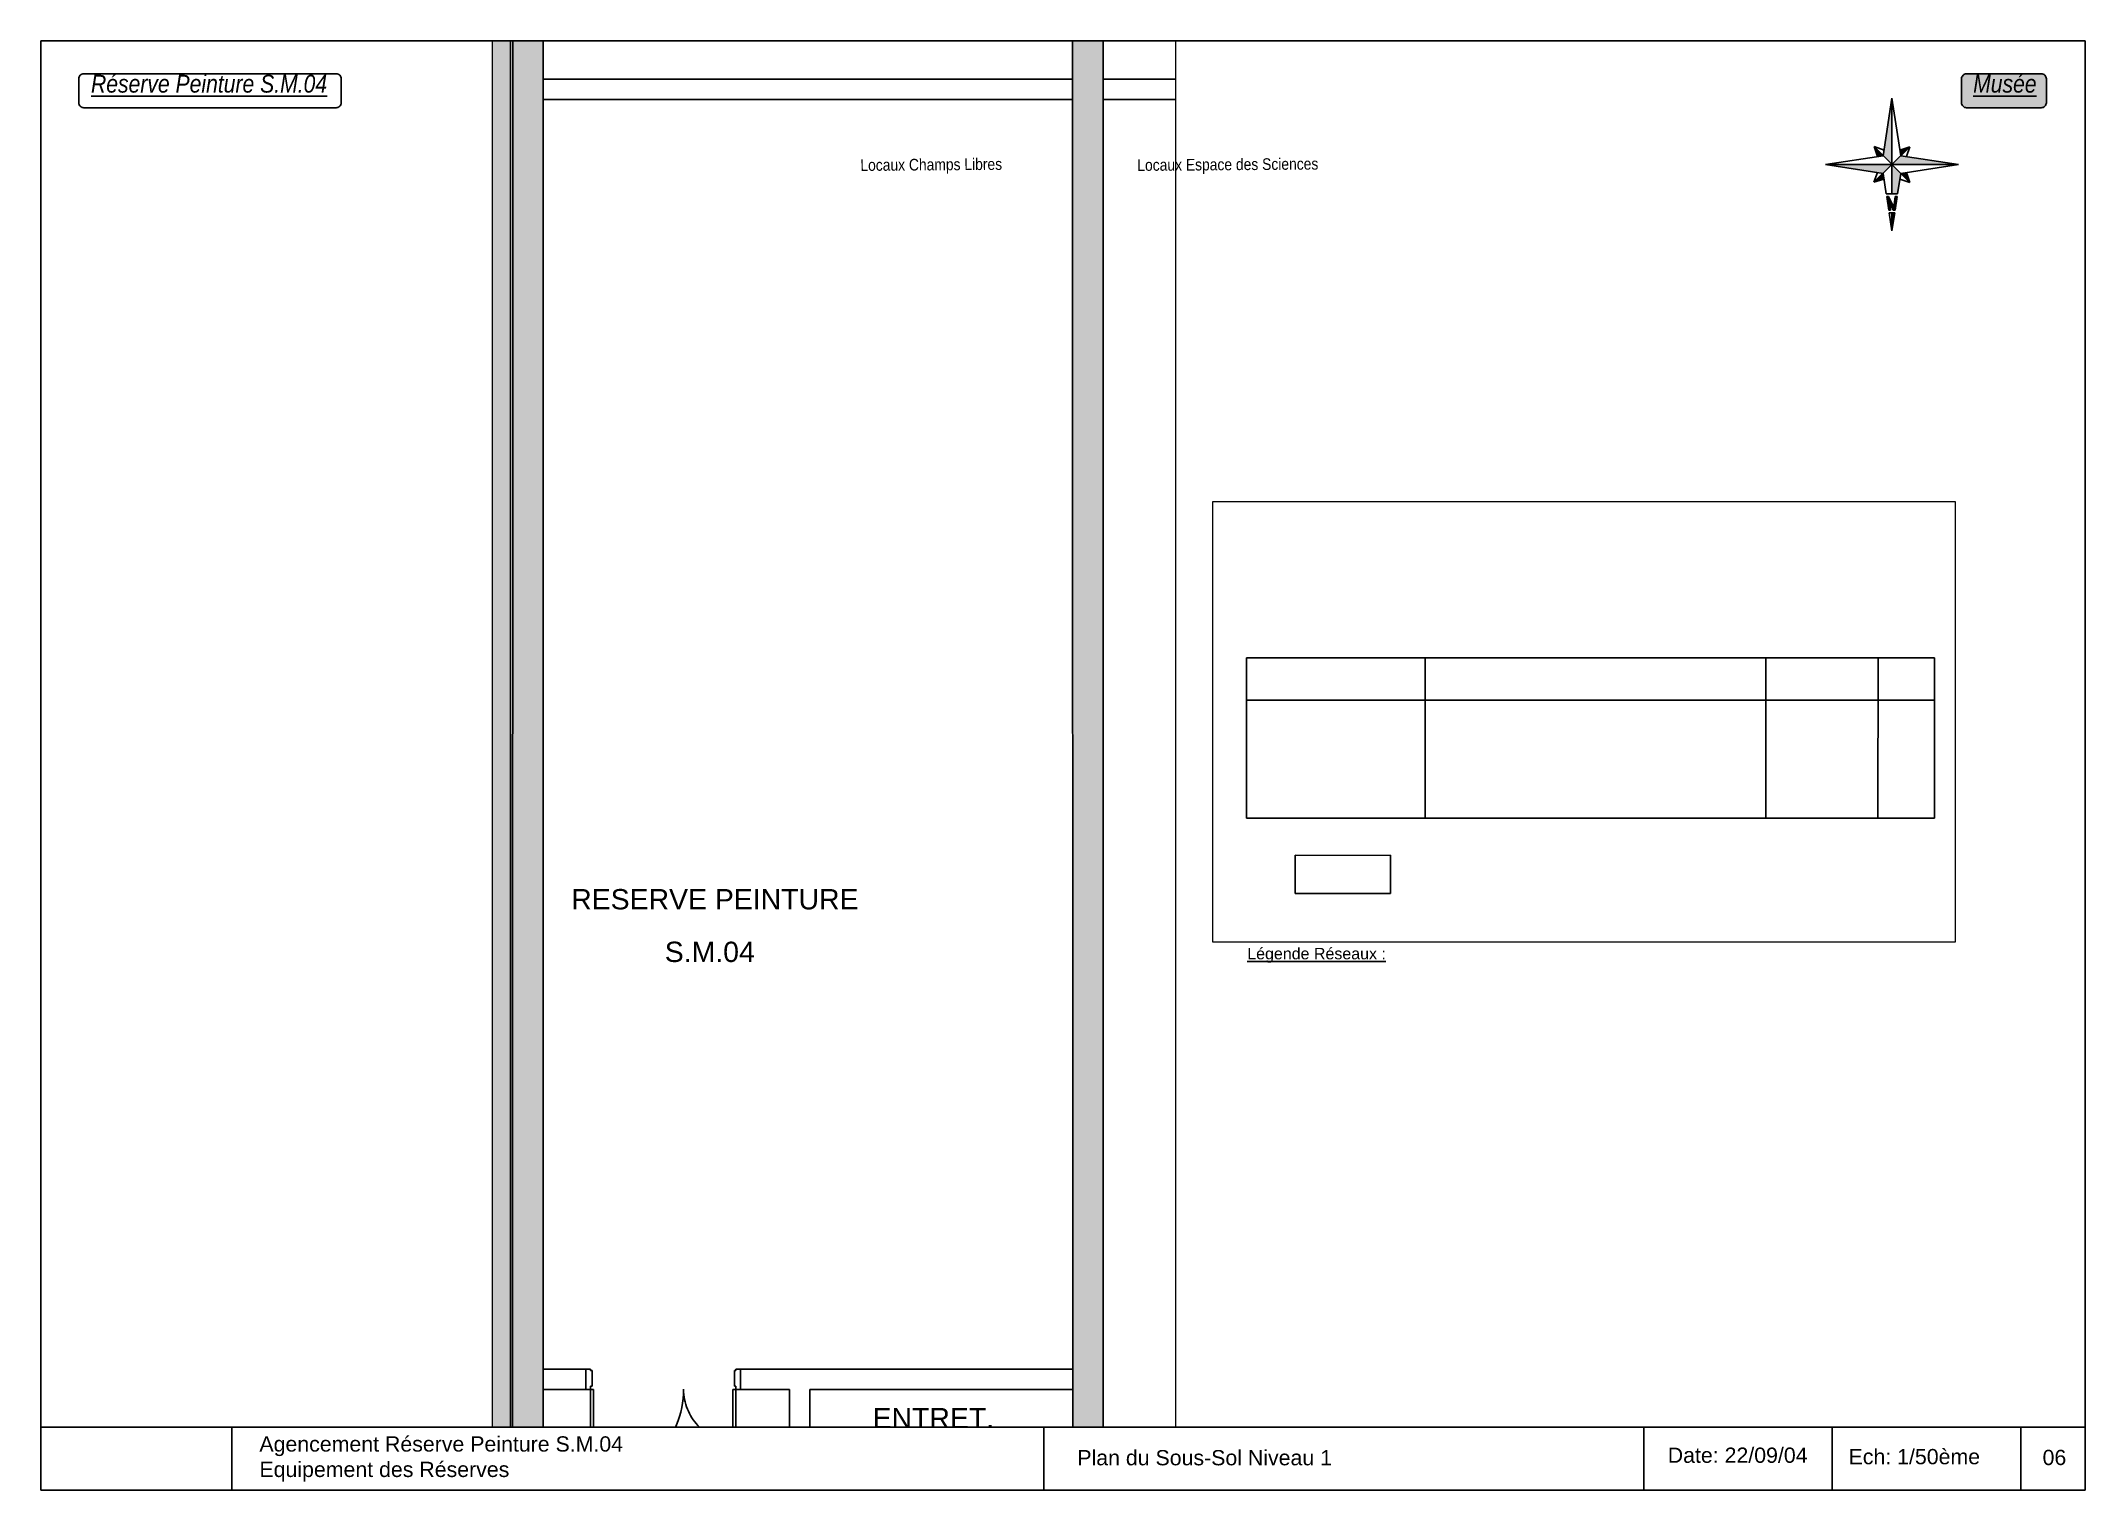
# Paper-space layout 'SM4-1-50é' of a CAD drawing. Header units: millimetres. Extents: x 11 to 413, y 16 to 301.
# The model-space entities are those that its viewports show. They can reach past a viewport. Long polylines and large blocks are cut down to what shows.
import ezdxf

# ---------------------------------------------------------------- set-up
doc = ezdxf.new("R2010")
doc.units = ezdxf.units.MM
doc.header["$LTSCALE"] = 0.3
doc.header["$MEASUREMENT"] = 0
doc.layers.get('0').update_dxf_attribs({"linetype": 'CONTINUOUS'})
for name, color, linetype in [('-CART', 225, 'CONTINUOUS'), ('-LEGENDE', 3, 'CONTINUOUS'), ('02-MURS-MACONNERIE', 241, 'CONTINUOUS'), ('02-MURS-PORTEUR', 1, 'CONTINUOUS'), ('05-MEN-INT', 4, 'CONTINUOUS'), ('10-ANN-NOMPIECE', 3, 'CONTINUOUS'), ('10-ANN-NOMPIECE-CODE', 171, 'CONTINUOUS'), ('14-HACH-MURS', 253, 'CONTINUOUS'), ('14-HACH-ZONE-CHAMPS-LIBRE', 123, 'CONTINUOUS')]:
    doc.layers.add(name, color=color, linetype=linetype)
doc.layers.add('-FEN', color=7, linetype='CONTINUOUS', plot=False)
doc.styles.add('NDP', font='ARIAL.TTF', dxfattribs={"height": 0.2})
doc.styles.add('REPCOUP', font='ARIAL.TTF', dxfattribs={"width": 0.85, "height": 0.6})
doc.styles.add('TRAME', font='ARIAL.TTF')

# ---------------------------------------------------------------- blocks, each defined once
blk = doc.blocks.new('Nord-11')
at = {"linetype": 'Continuous'}
for points in [[(0, 34), (-1.4, 24.7), (0, 24.7)], [(1.6, 23.4), (0.7, 23.4), (1.3, 19.3), (-0.7, 23.3), (-1.6, 23.3), (-2.7, 16.4), (-1.7, 16.4), (-0.9, 21.8), (1.7, 16.4), (2.7, 16.4)], [(0, 15), (-2.9, 15), (-4.5, 4.5), (0, 0)], [(0, 0), (-34, 0), (-4.5, -4.5)], [(-4.5, 4.5), (-9.1, 9.2), (-7.4, 4.1)], [(34, 0), (4.6, 4.5), (0, 0)], [(4.5, -4.5), (0, 0), (0, -34)], [(9.2, 9.1), (4.1, 7.4), (4.5, 4.5), (4.6, 4.5)], [(-4, -7.4), (-4.5, -4.5), (-9.1, -9.1)], [(7.4, -4.1), (4.5, -4.5), (9.1, -9.2)]]:
    blk.add_hatch(color=256, dxfattribs=at).paths.add_polyline_path(points)
for p, q in [((-1.4, 24.7), (0, 34)), ((0, 34), (0, 24.7)), ((0, 34), (1.4, 24.7)), ((-2.7, 16.4), (-1.6, 23.3)), ((-1.7, 16.4), (-0.9, 21.8)), ((-1.6, 23.3), (-0.7, 23.3)), ((-1.4, 24.7), (1.4, 24.7)), ((-0.9, 21.8), (1.7, 16.4)), ((-0.7, 23.3), (1.3, 19.3)), ((0.7, 23.4), (1.3, 19.3)), ((0.7, 23.4), (1.6, 23.4)), ((1.6, 23.4), (2.7, 16.4)), ((-4.5, 4.5), (-2.9, 15)), ((2.9, 15), (-2.9, 15)), ((-1.7, 16.4), (-2.7, 16.4)), ((0, 15), (0, -34)), ((2.7, 16.4), (1.7, 16.4)), ((2.9, 15), (4.5, 4.5)), ((-4.5, 4.5), (-34, 0)), ((-34, 0), (34, 0)), ((-34, 0), (-4.5, -4.5)), ((-9.1, 9.2), (9.1, -9.2)), ((-9.1, 9.2), (-4, 7.4)), ((-9.1, 9.2), (-7.4, 4.1)), ((0, 0), (-9.1, -9.1)), ((0, 0), (9.2, 9.1)), ((9.2, 9.1), (4.1, 7.4)), ((4.5, 4.5), (34, 0)), ((4.5, -4.5), (34, 0)), ((9.2, 9.1), (7.4, 4)), ((-9.1, -9.1), (-7.4, -4.1)), ((-9.1, -9.1), (-4, -7.4)), ((-4.5, -4.5), (0, -34)), ((4.5, -4.5), (0, -34)), ((9.1, -9.2), (4, -7.4)), ((9.1, -9.2), (7.4, -4.1))]:
    blk.add_line(p, q, dxfattribs=at)
blk = doc.blocks.new('MVP95')
for p, q in [((0.045, -0.03), (0.045, 0.915)), ((0.075, 0.915), (0.045, 0.915)), ((0.075, 0), (0.075, 0.915)), ((1.475, 0.515), (1.445, 0.515)), ((1.445, 0), (1.445, 0.515)), ((1.475, 0.515), (1.475, -0.03)), ((0, -0.2), (0, 0)), ((0.075, 0), (0, 0)), ((0.045, -0.2), (0, -0.2)), ((0.06, -0.03), (0.045, -0.03)), ((0.045, -0.2), (0.045, -0.185)), ((0.06, -0.185), (0.045, -0.185)), ((0.06, -0.185), (0.06, -0.03)), ((1.52, 0), (1.445, 0)), ((1.46, -0.03), (1.46, -0.185)), ((1.475, -0.03), (1.46, -0.03)), ((1.475, -0.185), (1.46, -0.185)), ((1.475, -0.185), (1.475, -0.2)), ((1.52, -0.2), (1.475, -0.2)), ((1.52, 0), (1.52, -0.2))]:
    blk.add_line(p, q)
for centre, radius, start, end in [((0.045, 0), 0.915, 359.9692, 88.1212), ((1.475, 0.001), 0.515, 93.3395, 180.0973)]:
    blk.add_arc(centre, radius, start, end)

msp = doc.modelspace()

# ---------------------------------------------------------------- hatches: boundary and pattern name
at = {"layer": '14-HACH-MURS'}
h = msp.add_hatch(color=256, dxfattribs=at)
h.paths.add_polyline_path([(33326.86, 51665.484), (33327.156, 51665.533), (33329.718, 51649.969), (33296.871, 51644.56), (33296.526, 51644.808), (33296.033, 51644.727), (33295.992, 51644.971), (33290.746, 51644.107), (33290.787, 51643.863), (33290.293, 51643.781), (33290.221, 51644.223), (33295.96, 51645.168), (33295.952, 51645.218), (33296.149, 51645.25), (33296.198, 51644.956), (33301.542, 51645.836), (33298.749, 51662.801), (33301.594, 51663.269), (33301.422, 51664.314), (33301.619, 51664.347), (33301.791, 51663.302), (33307.412, 51664.227), (33307.461, 51663.931), (33299.094, 51662.554), (33301.838, 51645.885), (33323.908, 51649.519), (33321.163, 51666.188), (33316.114, 51665.356), (33316.488, 51663.087), (33310.403, 51662.085), (33310.03, 51664.354), (33309.997, 51664.349), (33309.948, 51664.645), (33310.277, 51664.699), (33310.326, 51664.403), (33310.227, 51664.387), (33310.568, 51662.315), (33315.962, 51663.203), (33315.621, 51665.275), (33311.332, 51664.569), (33311.283, 51664.865), (33324.706, 51667.075), (33324.755, 51666.779), (33321.459, 51666.236), (33324.204, 51649.568), (33329.341, 51650.414)])
h.paths.add_polyline_path([(33327.472, 51665.585), (33327.176, 51665.536), (33329.738, 51649.972), (33352.291, 51653.686), (33352.234, 51654.031), (33351.815, 51654.114), (33329.953, 51650.515)])
h.paths.add_polyline_path([(33332.593, 51668.07), (33327.208, 51667.183), (33327.225, 51667.084), (33326.613, 51666.984), (33326.597, 51667.082), (33326.136, 51667.007), (33326.087, 51667.303), (33332.643, 51668.382), (33332.691, 51668.086)])

# ---------------------------------------------------------------- linework, layer by layer
at = {"layer": '-LEGENDE'}
for p, q in [((33445.817, 51741.463), (33432.467, 51739.264)), ((33445.817, 51741.463), (33432.467, 51739.264)), ((33446.329, 51738.353), (33445.817, 51741.463)), ((33442.858, 51737.781), (33442.346, 51740.891)), ((33436.253, 51736.694), (33435.741, 51739.804)), ((33434.074, 51736.335), (33433.562, 51739.445)), ((33432.979, 51736.155), (33432.467, 51739.264)), ((33446.193, 51739.177), (33432.843, 51736.978)), ((33446.193, 51739.177), (33432.843, 51736.978)), ((33446.193, 51739.176), (33432.844, 51736.978)), ((33446.329, 51738.353), (33432.979, 51736.155))]:
    msp.add_line(p, q, dxfattribs=at)
msp.add_lwpolyline([(33444.63, 51742.768), (33442.781, 51742.464), (33442.902, 51741.725), (33444.751, 51742.029)], close=True, dxfattribs=at)
at = {"layer": '02-MURS-MACONNERIE'}
for p, q in [((33324.415, 51665.416), (33324.735, 51663.472)), ((33324.218, 51665.383), (33324.538, 51663.439)), ((33327.126, 51663.866), (33326.711, 51663.797)), ((33326.711, 51663.797), (33326.743, 51663.6)), ((33327.159, 51663.668), (33326.743, 51663.6)), ((33324.538, 51663.439), (33321.989, 51663.02)), ((33325.211, 51663.55), (33324.735, 51663.472)), ((33325.211, 51663.55), (33325.244, 51663.353)), ((33325.244, 51663.353), (33322.021, 51662.822)), ((33333.538, 51659.868), (33328.548, 51659.046)), ((33333.57, 51659.67), (33328.581, 51658.849)), ((33329.799, 51651.452), (33351.661, 51655.052)), ((33329.831, 51651.255), (33351.693, 51654.855)), ((33324.049, 51650.505), (33329.187, 51651.351)), ((33324.082, 51650.308), (33329.219, 51651.154)), ((33310.022, 51648.195), (33323.753, 51650.457)), ((33301.716, 51646.625), (33323.786, 51650.259))]:
    msp.add_line(p, q, dxfattribs=at)
at = {"layer": '02-MURS-PORTEUR'}
for p, q in [((33321.459, 51666.236), (33324.204, 51649.568)), ((33321.163, 51666.188), (33323.908, 51649.519)), ((33329.341, 51650.414), (33326.86, 51665.484)), ((33327.156, 51665.533), (33329.718, 51649.969)), ((33327.176, 51665.536), (33329.738, 51649.972)), ((33327.472, 51665.585), (33329.953, 51650.515)), ((33329.738, 51649.972), (33352.291, 51653.686)), ((33329.341, 51650.414), (33324.204, 51649.568)), ((33296.871, 51644.56), (33329.718, 51649.969))]:
    msp.add_line(p, q, dxfattribs=at)

# ---------------------------------------------------------------- block references
at = {"layer": '05-MEN-INT', "xscale": -1, "rotation": 9.350573669515114}
msp.add_blockref('MVP95', (33326.711, 51663.797), dxfattribs=at)

# ---------------------------------------------------------------- texts
at = {"layer": '10-ANN-NOMPIECE', "style": 'NDP'}
for s, p in [('RESERVE ORFEV.', (33331.559, 51664.862)), ('ENTRET.', (33323.868, 51663.717)), ('RESERVE PEINTURE', (33327.621, 51659.164))]:
    msp.add_text(s, height=0.2, rotation=189.3506, dxfattribs=at).set_placement(p)
at = {"layer": '10-ANN-NOMPIECE-CODE', "style": 'NDP'}
for s, height, p in [('S.C.8', 0.3, (33323.663, 51664.014)), ('S.M.04', 0.2, (33326.629, 51659.525))]:
    msp.add_text(s, height=height, rotation=189.3506, dxfattribs=at).set_placement(p)

psp = doc.layouts.new('SM4-1-50é')

# ---------------------------------------------------------------- hatches: boundary and pattern name
at = {"layer": '-LEGENDE'}
h = psp.add_hatch(color=253, dxfattribs=at)
edge = h.paths.add_edge_path()
edge.add_line((389.84, 294.39), (404.52, 294.39))
edge.add_arc((404.52, 293.39), 1, 0, 90, ccw=False)
edge.add_line((405.52, 293.39), (405.52, 288.7))
edge.add_arc((404.52, 288.7), 1, -90, 0, ccw=False)
edge.add_line((404.52, 287.7), (389.84, 287.7))
edge.add_arc((389.84, 288.7), 1, 180, 270, ccw=False)
edge.add_line((388.84, 288.7), (388.84, 293.39))
edge.add_arc((389.84, 293.39), 1, 90, 180, ccw=False)

# ---------------------------------------------------------------- linework, layer by layer
at = {"layer": '-CART'}
for p, q in [((11.14, 28.21), (413.14, 28.21)), ((48.68, 28.21), (48.68, 15.85)), ((208.39, 28.21), (208.39, 15.85)), ((326.35, 15.85), (326.35, 28.21)), ((363.41, 15.85), (363.41, 28.21)), ((400.48, 15.85), (400.48, 28.21))]:
    psp.add_line(p, q, dxfattribs=at)
psp.add_lwpolyline([(11.14, 15.85), (413.14, 15.85), (413.14, 300.85), (11.14, 300.85)], close=True, dxfattribs=at)
at = {"layer": '-LEGENDE'}
for points in [[(19.6, 294.39), (69.2, 294.39, -0.414214), (70.2, 293.39), (70.2, 288.7, -0.414214), (69.2, 287.7), (19.6, 287.7, -0.414214), (18.6, 288.7), (18.6, 293.39, -0.414214)], [(389.84, 294.39), (404.52, 294.39, -0.414214), (405.52, 293.39), (405.52, 288.7, -0.414214), (404.52, 287.7), (389.84, 287.7, -0.414214), (388.84, 288.7), (388.84, 293.39, -0.414214)]]:
    psp.add_lwpolyline(points, format="xyb", close=True, dxfattribs=at)

# ---------------------------------------------------------------- block references
at = {"layer": '-LEGENDE', "xscale": 0.384, "yscale": 0.384, "zscale": 0.384, "rotation": 180}
psp.add_blockref('Nord-11', (375.16, 276.53), dxfattribs=at)

# ---------------------------------------------------------------- texts
at = {"layer": '-LEGENDE', "char_height": 4.5, "width": 210.4361, "attachment_point": 1, "style": 'REPCOUP'}
for s, insert in [('{\\fArial|b0|i1|c0|p34;\\H0.7778x;\\LRéserve Peinture S.M.04 }', (21, 294.18)), ('{\\fArial|b0|i1|c0|p34;\\H0.7778x;\\LMusée}', (391.13, 294.18))]:
    psp.add_mtext(s, dxfattribs=dict(at, insert=insert))
at = {"layer": '-LEGENDE', "color": 3, "width": 210.4361, "attachment_point": 1, "style": 'TRAME'}
for s, insert, char_height in [('{\\LLégende Réseaux :}', (248.38, 122.49), 2.25), ('Agencement Réserve Peinture S.M.04\\PEquipement des Réserves', (54.12, 26.43), 3), ('{\\H0.8571x;Date: 22/09/04}', (331.07, 24.22), 3.5), ('Ech: 1/50ème', (366.63, 23.94), 3), ('Plan du Sous-Sol Niveau 1', (214.96, 23.73), 3), ('06', (404.78, 23.78), 3)]:
    psp.add_mtext(s, dxfattribs=dict(at, insert=insert, char_height=char_height))
at = {"layer": '14-HACH-ZONE-CHAMPS-LIBRE', "color": 3, "char_height": 2.295, "width": 284.0887, "attachment_point": 1, "rotation": 0.4396, "style": 'REPCOUP'}
for s, insert in [('Locaux Champs Libres', (172.29, 277.57)), ('Locaux Espace des Sciences', (226.75, 277.57))]:
    psp.add_mtext(s, dxfattribs=dict(at, insert=insert))

# ---------------------------------------------------------------- viewports
at = {"layer": '-FEN', "view_twist_angle": 170.64942633}
vp = psp.add_viewport(center=(167.14, 164.53), size=(134.45, 272.641), view_center_point=(-41275.515, -45556.129), view_height=13.6321, dxfattribs=at)
vp.frozen_layers = ['14-HACH-ZONE-CHAMPS-LIBRE']
vp = psp.add_viewport(center=(314.61, 166.95), size=(146.13, 86.5426), view_center_point=(-41401.458, -45617.96), view_height=8.65426, status=3, dxfattribs=at)
vp.frozen_layers = ['14-HACH-MURS', '14-HACH-ZONE-CHAMPS-LIBRE']

doc.saveas('drawing.dxf')
